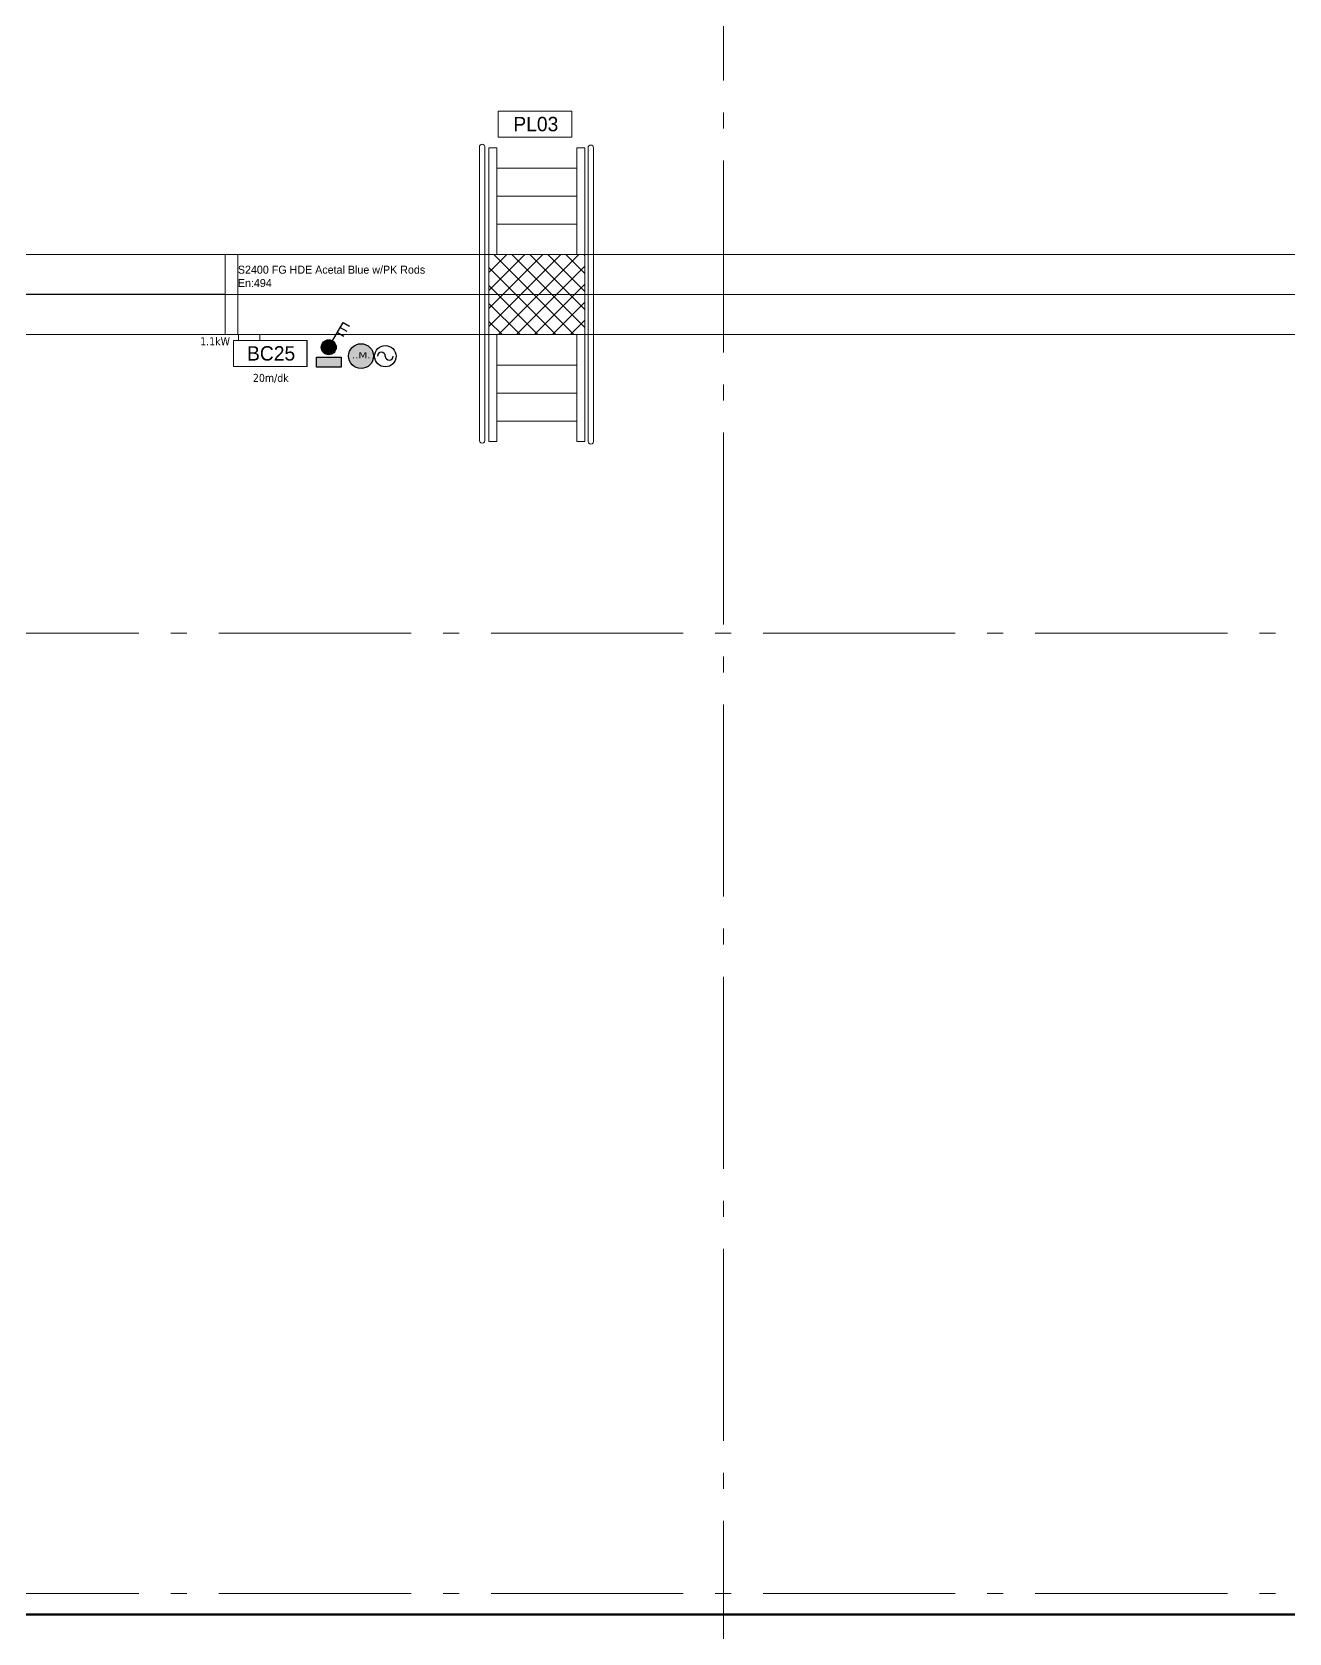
# Model space of a CAD drawing. Header units: millimetres. Extents: x -187347 to 135007, y -6415 to 292048.
# Drawn here: x -43259 to -35406, y 13808 to 23811 of the extents above; entities that cross this region are included whole.
import ezdxf
from ezdxf.enums import TextEntityAlignment as Align

# ---------------------------------------------------------------- set-up
doc = ezdxf.new("R2010")
doc.units = ezdxf.units.MM
doc.header["$LTSCALE"] = 100
doc.linetypes.add('CENTER', pattern=[50.8, 31.75, -6.35, 6.35, -6.35])
doc.linetypes.add('Z_LINE-CNTR', pattern=[17, 12, -2, 1, -2])
doc.layers.get('0').update_dxf_attribs({"lineweight": 18})
for name, color, linetype, lineweight in [('BORDER', 4, 'Continuous', 70), ('Layout Kromeka', 1, 'Continuous', 5), ('Layout Kromeka Details', 253, 'Continuous', 5), ('Layout Kromeka Field items', 1, 'Continuous', 25), ('Layout Kromeka Utilities', 1, 'Continuous', 25), ('S-GRID', 7, 'Continuous', 5)]:
    doc.layers.add(name, color=color, linetype=linetype, lineweight=lineweight)
doc.layers.add('TEXT', color=3, linetype='Continuous')
doc.layers.add('Tracklength', color=4, linetype='Continuous')
doc.styles.add('015_100', font='', dxfattribs={"height": 150})
doc.styles.add('050_100', font='', dxfattribs={"height": 500})
doc.styles.get("Standard").update_dxf_attribs({"font": 'tahoma.ttf'})
doc.styles.get('015_100').set_extended_font_data('Univers 45 Light')
doc.styles.get('050_100').set_extended_font_data('Univers')

# ---------------------------------------------------------------- blocks, each defined once
blk = doc.blocks.new('A0-Frame')
at = {"layer": 'BORDER'}
blk.add_lwpolyline([(500, 82600), (117400, 82600), (117400, 500), (500, 500)], close=True, dxfattribs=at)
blk = doc.blocks.new('logistics_stepover')
at = {"linetype": 'Continuous', "ltscale": 20}
h = blk.add_hatch(dxfattribs=at)
h.set_pattern_fill('NET', color=4, scale=25, angle=45, style=0)
h.set_pattern_definition([(45, (-89283.22, -2392.014), (-56.1266, 56.1266), []), (135, (-89283.22, -2392.014), (-56.1266, -56.1266), [])])
h.paths.add_polyline_path([(-245, 659), (-245, 59), (255, 59), (255, 659)])
at = {"ltscale": 20}
for p, q in [((-912, 713), (923, 713)), ((923, 679), (-912, 679)), ((-912, 609), (-912, 659)), ((-912, 659), (-245, 659)), ((-245, 609), (-912, 609)), ((-785, 109), (-785, 609)), ((-610, 109), (-610, 609)), ((-435, 109), (-435, 609)), ((-245, 659), (-245, 59)), ((255, 659), (-245, 659)), ((255, 59), (255, 659)), ((923, 659), (255, 659)), ((255, 609), (923, 609)), ((446, 109), (446, 609)), ((621, 109), (621, 609)), ((796, 109), (796, 609)), ((923, 609), (923, 659)), ((-245, 109), (-912, 109)), ((-912, 59), (-912, 109)), ((255, 109), (923, 109)), ((923, 59), (923, 109)), ((917, 34), (-917, 34)), ((-917, 0), (917, 0)), ((-245, 59), (-912, 59)), ((-245, 59), (255, 59)), ((255, 59), (923, 59))]:
    blk.add_line(p, q, dxfattribs=at)
for centre, start, end in [((-912, 696), 90.0003, 269.9997), ((923, 696), 269.9993, 90.0007), ((-917, 17), 90.0003, 269.9997), ((917, 17), 269.9993, 90.0007)]:
    blk.add_arc(centre, 16.9, start, end, dxfattribs=at)
blk = doc.blocks.new('_KROMEKA_POSNR')
at = {"layer": 'Layout Kromeka', "color": 0, "linetype": 'Continuous'}
blk.add_lwpolyline([(-3.91, -1.35), (3.74, -1.35), (3.74, 1.35), (-3.91, 1.35)], close=True, dxfattribs=at)
at = {"layer": 'Layout Kromeka', "color": 0, "linetype": 'Continuous', "style": '015_100'}
blk.add_attdef('POSNR', text='', height=1.5, dxfattribs=at).set_placement((0, 0), align=Align.MIDDLE)
blk = doc.blocks.new('*U1689')
at = {"ltscale": 10}
for p, q in [((-1100, 11205), (-2700, 11205)), ((-2700, 11205), (-2700, 10705)), ((-1100, 10705), (-1100, 11205)), ((-2700, 10705), (-1100, 10705)), ((5, 9600), (505, 9600)), ((5, 9600), (5, -2900)), ((505, -2900), (505, 9600)), ((-32, -2684), (-32, -2816)), ((5, -2900), (505, -2900))]:
    blk.add_line(p, q, dxfattribs=at)
at = {"color": 4, "linetype": 'CENTER', "ltscale": 10}
blk.add_lwpolyline([(-2700, 10955), (-1100, 10955, -0.414214), (255, 9600), (255, -2900)], format="xyb", dxfattribs=at)
at = {"ltscale": 10}
blk.add_lwpolyline([(-32, -2847), (-194, -2847), (-194, -2389), (-32, -2389), (-32, -2684), (5, -2684), (5, -2816), (-32, -2816), (-32, -2847)], dxfattribs=at)
for radius in [1605, 1105]:
    blk.add_arc((-1100, 9600), radius, 0, 90, dxfattribs=at)
at = {"color": 5, "ltscale": 10}
for p in [(-2700, 10955), (255, -2900)]:
    blk.add_point(p, dxfattribs=at)
blk = doc.blocks.new('SWITCH 3P')
at = {"layer": 'Layout Kromeka Utilities', "linetype": 'Continuous', "ltscale": 50}
h = blk.add_hatch(color=255, dxfattribs=at)
edge = h.paths.add_edge_path()
edge.add_arc((250, 400), 150, 0, 360)
blk.add_hatch(color=81, dxfattribs=at).paths.add_polyline_path([(0, 200), (500, 200), (500, 0), (0, 0)])
at = {"layer": 'Layout Kromeka Utilities', "color": 4, "linetype": 'Continuous'}
for p, q in [((325, 530), (539, 900)), ((423, 700), (553, 625)), ((481, 800), (611, 725)), ((539, 900), (669, 825))]:
    blk.add_line(p, q, dxfattribs=at)
at = {"layer": 'Layout Kromeka Utilities', "color": 4, "linetype": 'Continuous', "ltscale": 50}
blk.add_lwpolyline([(0, 200), (500, 200), (500, 0), (0, 0)], close=True, dxfattribs=at)
at = {"layer": 'Layout Kromeka Utilities', "color": 4, "linetype": 'Continuous'}
blk.add_circle((250, 400), 150, dxfattribs=at)
at = {"layer": 'Layout Kromeka Utilities', "color": 7, "linetype": 'Continuous', "ltscale": 50}
blk.add_attdef('..S.', text='', height=150, dxfattribs=at).set_placement((259, 26), align=Align.CENTER)
blk = doc.blocks.new('Electricity')
at = {"layer": 'TEXT', "linetype": 'Continuous'}
blk.add_circle((116818, 15298), 267, dxfattribs=at)
at = {"layer": 'TEXT', "ltscale": 25}
for centre, start, end in [((116719, 15298), 0, 180), ((116917, 15298), 180, 0)]:
    blk.add_arc(centre, 98.9, start, end, dxfattribs=at)
blk = doc.blocks.new('MOTOR_1')
at = {"layer": 'Layout Kromeka Field items'}
h = blk.add_hatch(color=140, dxfattribs=at)
h.paths.add_polyline_path([(-250, 0, 1), (250, 0, 1)])
h.paths.add_polyline_path([(-714, -187), (-280, -187), (-280, -7), (-714, -7)], flags=9)
at = {"layer": 'Layout Kromeka Field items', "color": 4, "linetype": 'Continuous'}
blk.add_circle((0, 0), 250, dxfattribs=at)
at = {"layer": 'Layout Kromeka Utilities', "color": 4, "linetype": 'Continuous', "xscale": 0.8043007341468412, "yscale": 0.8043007341468412, "zscale": 0.8043007341468412}
blk.add_blockref('Electricity', (-93469, -12305), dxfattribs=at)
at = {"layer": 'Layout Kromeka Field items', "color": 7, "width": 1.86701}
blk.add_attdef('..M.', text='', height=120, dxfattribs=at).set_placement((-183, -44), (190, -44), align=Align.FIT)
blk = doc.blocks.new('*U1714')
at = {"ltscale": 10}
for p, q in [((200, -10695), (-2800, -10695)), ((-2800, -10695), (-2800, -11195)), ((200, -11195), (200, -10695)), ((-2800, -11195), (200, -11195)), ((1305, -12300), (1805, -12300)), ((1305, -12300), (1305, -13900)), ((1805, -13900), (1805, -12300)), ((1268, -13684), (1268, -13816)), ((1305, -13900), (1805, -13900))]:
    blk.add_line(p, q, dxfattribs=at)
at = {"color": 4, "linetype": 'CENTER', "ltscale": 10}
blk.add_lwpolyline([(-2800, -10945), (200, -10945, -0.414214), (1555, -12300), (1555, -13900)], format="xyb", dxfattribs=at)
at = {"ltscale": 10}
blk.add_lwpolyline([(1268, -13847), (1106, -13847), (1106, -13389), (1268, -13389), (1268, -13684), (1305, -13684), (1305, -13816), (1268, -13816), (1268, -13847)], dxfattribs=at)
for radius in [1605, 1105]:
    blk.add_arc((200, -12300), radius, 0, 90, dxfattribs=at)
at = {"color": 5, "ltscale": 10}
for p in [(-2800, -10945), (1555, -13900)]:
    blk.add_point(p, dxfattribs=at)

msp = doc.modelspace()

# ---------------------------------------------------------------- linework, layer by layer
at = {"color": 4, "linetype": 'Continuous', "ltscale": 20, "elevation": 7321.6}
msp.add_lwpolyline([(-28197.8, 19215.5), (-28197.8, 20815.5, 0.4142135), (-29552.8, 22170.5), (-42052.8, 22170.5)], format="xyb", dxfattribs=at)
at = {"layer": 'S-GRID', "color": 152, "linetype": 'Z_LINE-CNTR'}
for p, q in [((-38939.9, 111408.8), (-38939.9, -6038.2)), ((-89691.4, 20055), (-18064, 20055)), ((-89691.4, 14055), (-18064, 14055))]:
    msp.add_line(p, q, dxfattribs=at)
at = {"layer": 'Tracklength', "elevation": 7321.6}
msp.add_lwpolyline([(-42052.8, 22170.5), (-45052.8, 22170.5, -0.4142136), (-46407.8, 23525.5), (-46407.8, 25625.5, -0.4142136), (-45052.8, 26980.5), (-43252.8, 26980.5)], format="xyb", dxfattribs=at)

# ---------------------------------------------------------------- block references
msp.add_blockref('A0-Frame', (-97112.4, 13423.2))
at = {"layer": 'Layout Kromeka', "rotation": 180}
msp.add_blockref('*U1714', (-44773.5, 11225.5, -3.4), dxfattribs=at)
at = {"layer": 'Layout Kromeka', "linetype": 'Continuous', "ltscale": 20}
ref = msp.add_blockref('_KROMEKA_POSNR', (-40111.9, 23235.7, 7321.6), dxfattribs=dict(at, xscale=60.01882789184901, yscale=60.01882789184901, zscale=60.01882789184901))
ref.add_attrib('POSNR', 'PL03', dxfattribs={"linetype": 'Continuous', "height": 90.03, "style": '015_100'}).set_placement((-40111.9, 23235.7, 7321.6), align=Align.MIDDLE)
at = {"layer": 'Layout Kromeka', "color": 4, "ltscale": 20, "rotation": 270}
msp.add_blockref('logistics_stepover', (-40464.3, 22175.8, 7321.6), dxfattribs=at)
at = {"layer": 'Layout Kromeka', "xscale": -1, "rotation": 270}
msp.add_blockref('*U1689', (-39152.8, 21915.5, 7321.6), dxfattribs=at)
at = {"layer": 'Layout Kromeka', "linetype": 'Continuous', "ltscale": 20}
ref = msp.add_blockref('_KROMEKA_POSNR', (-41765.7, 21803, 7321.6), dxfattribs=dict(at, xscale=-60.01882789184901, yscale=60.01882789184901, zscale=60.01882789184901, rotation=180))
ref.add_attrib('POSNR', 'BC25', dxfattribs={"linetype": 'Continuous', "height": 90.03, "style": '015_100'}).set_placement((-41765.7, 21803, 7321.6), align=Align.MIDDLE)
ref.add_attrib('POSNR', 'BC25', dxfattribs={"linetype": 'Continuous', "height": 90.03, "style": '015_100'}).set_placement((-41765.7, 21803, 7321.6), align=Align.MIDDLE)
at = {"layer": 'Layout Kromeka Field items', "color": 1, "xscale": 0.3104999999999999, "yscale": 0.3104999999999999, "zscale": 0.3104999999999999}
msp.add_blockref('SWITCH 3P', (-41483.1, 21717, -3.4), dxfattribs=at)
at = {"layer": 'Layout Kromeka Utilities', "color": 1, "linetype": 'Continuous', "ltscale": 50}
ref = msp.add_blockref('MOTOR_1', (-41203.8, 21785.7, -3.4), dxfattribs=dict(at, xscale=0.310829008834844, yscale=0.310829008834844, zscale=0.310829008834844))
ref.add_attrib('..M.', '..M.', dxfattribs={"color": 7, "height": 37.3, "width": 1.347672}).set_placement((-41260.7, 21772.1, -3.4), (-41144.7, 21772.1, -3.4), align=Align.FIT)

# ---------------------------------------------------------------- texts
at = {"layer": 'Layout Kromeka Details', "color": 1, "linetype": 'Continuous', "insert": (-41973.5, 22350.8, -3.4), "char_height": 50, "attachment_point": 1, "style": '050_100'}
msp.add_mtext_dynamic_manual_height_columns('{\\C256;S2400 FG HDE Acetal Blue w/PK Rods\\PEn:494}', width=9600.185, gutter_width=2500, heights=[419], dxfattribs=at)
at = {"layer": 'Layout Kromeka Utilities', "color": 4, "linetype": 'Continuous', "ltscale": 25, "char_height": 50, "attachment_point": 1}
for s, insert in [('{\\C9;\\c13289671;1.1kW}', (-42209.1, 21903.4, -3.4)), ('{\\C9;\\c13289671;20m/dk}', (-41879.6, 21674.7, -3.4))]:
    msp.add_mtext_dynamic_manual_height_columns(s, width=2668.153, gutter_width=1000, heights=[315], dxfattribs=dict(at, insert=insert))

doc.saveas('drawing.dxf')
